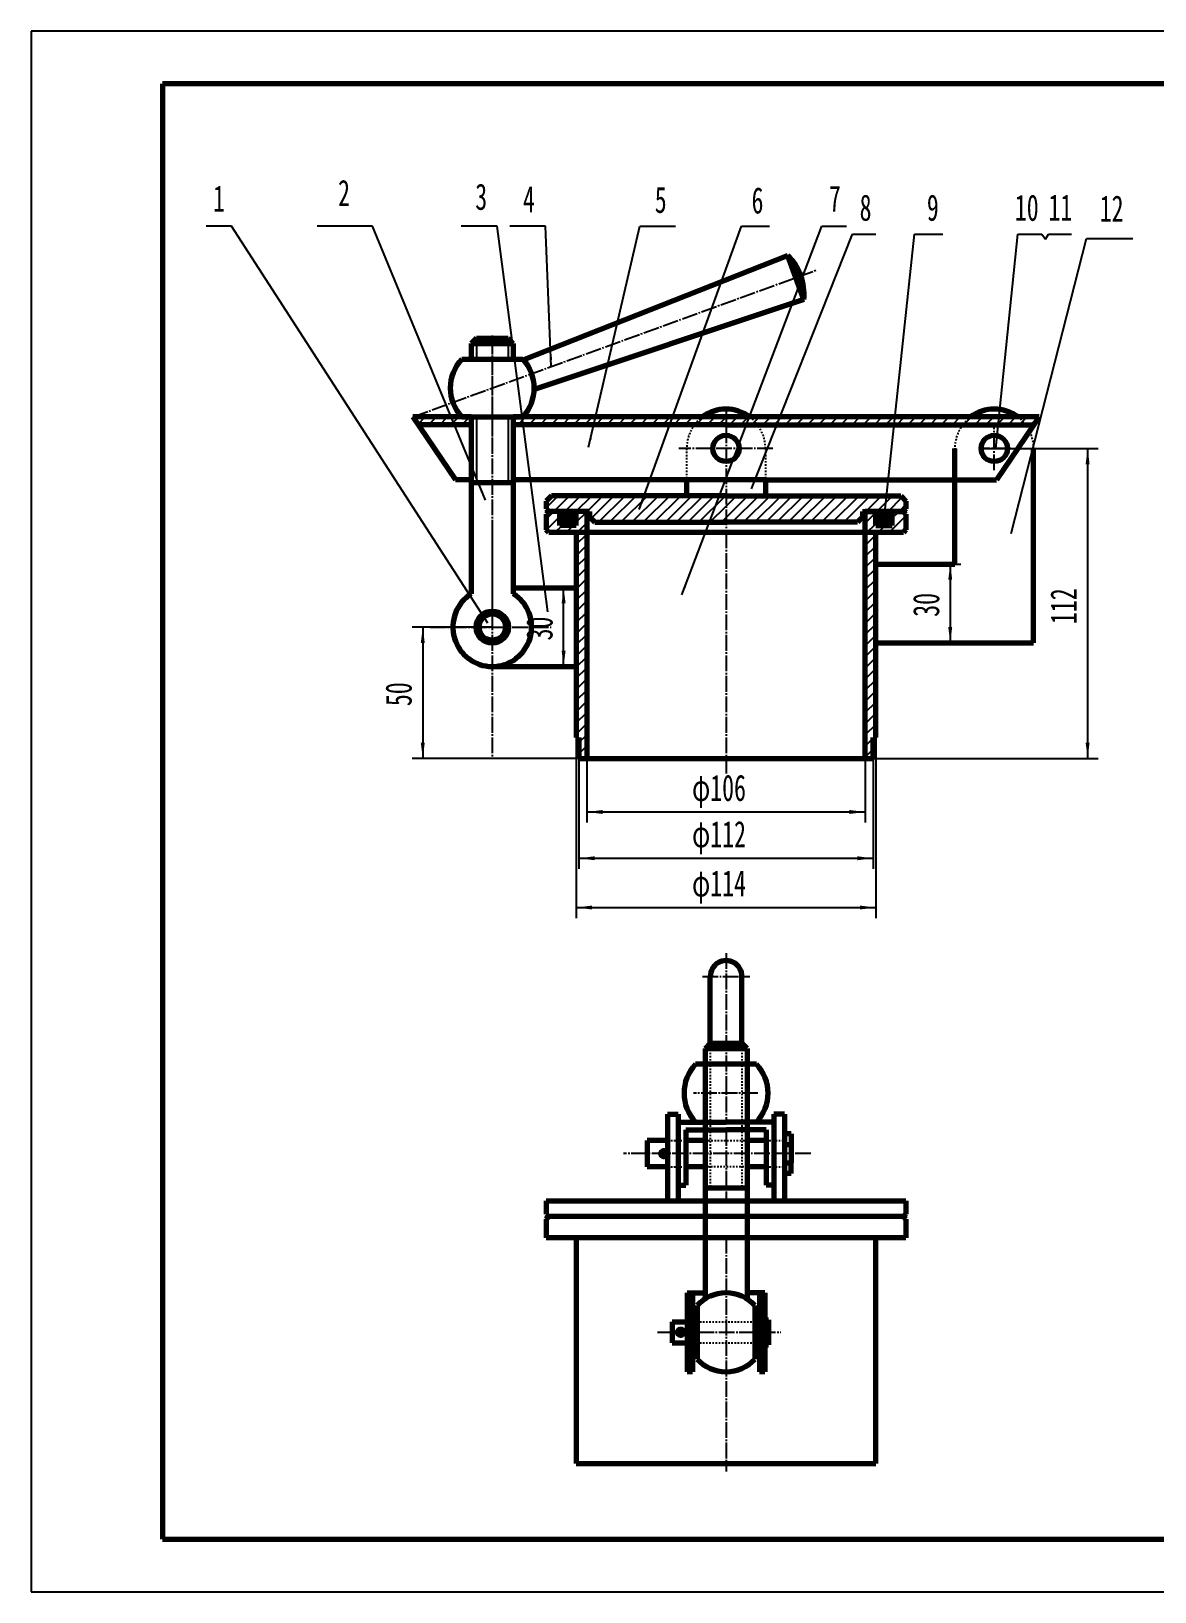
# Model space of a CAD drawing. Header units: millimetres. Extents: x 1710 to 11795, y -473 to 5548.
# Drawn here: x 1710 to 3848, y 2578 to 5548 of the extents above; entities that cross this region are included whole.
import ezdxf

# ---------------------------------------------------------------- set-up
doc = ezdxf.new("R2010")
doc.units = ezdxf.units.MM
doc.linetypes.add('EB_DASH', pattern=[6, 3, -3])
doc.linetypes.add('EB_DASHDOT', pattern=[39, 30, -3, 3, -3])
for name, color, linetype, lineweight in [('CAXA0', 7, 'Continuous', 70), ('CAXA1', 1, 'EB_DASHDOT', 25), ('CAXA2', 6, 'EB_DASH', 25), ('CAXA3', 30, 'Continuous', 25), ('CAXA4', 3, 'Continuous', 25), ('CAXA5', 4, 'Continuous', 25)]:
    doc.layers.add(name, color=color, linetype=linetype, lineweight=lineweight)
doc.styles.add('标准', font='', dxfattribs={"width": 0.667})
doc.styles.get('标准').set_extended_font_data('FangSong_GB2312')
doc.dimstyles.new('标准', dxfattribs={"dimtxt": 50, "dimasz": 30, "dimexe": 20, "dimexo": 0, "dimgap": 2.5, "dimtad": 1, "dimdec": 1, "dimdsep": 46, "dimtxsty": '标准', "dimcen": 0, "dimdle": 0.15, "dimclrd": 3, "dimazin": 2, "dimtfac": 1, "dimtdec": 3, "dimtmove": 0, "dimatfit": 1, "dimfxl": 0, "dimtolj": 1, "dimtzin": 0, "dimarcsym": 0})

# ---------------------------------------------------------------- blocks, each defined once
blk = doc.blocks.new('CAXBLOCK0')
at = {"layer": 'CAXA0', "color": 0, "linetype": 'Continuous', "lineweight": 25}
for p, q in [((2689.6, 4641.2), (2712.7, 4664.4)), ((2704, 4634.4), (2734, 4664.4)), ((2725.2, 4634.4), (2755.2, 4664.4)), ((2746.4, 4634.4), (2776.4, 4664.4)), ((2767.6, 4634.4), (2797.6, 4664.4)), ((2775.5, 4621), (2818.8, 4664.4)), ((2790, 4614.4), (2840, 4664.4)), ((2811.2, 4614.4), (2861.2, 4664.4)), ((2832.5, 4614.4), (2882.5, 4664.4)), ((2853.7, 4614.4), (2903.7, 4664.4)), ((2874.9, 4614.4), (2924.9, 4664.4)), ((2896.1, 4614.4), (2946.1, 4664.4)), ((2917.3, 4614.4), (2967.3, 4664.4)), ((2938.5, 4614.4), (2988.5, 4664.4)), ((2959.7, 4614.4), (3009.7, 4664.4)), ((2980.9, 4614.4), (3030.9, 4664.4)), ((3002.2, 4614.4), (3032.1, 4644.3)), ((3023.4, 4614.4), (3032.1, 4623.1))]:
    blk.add_line(p, q, dxfattribs=at)
blk = doc.blocks.new('CAXBLOCK1')
at = {"layer": 'CAXA0', "color": 0, "linetype": 'Continuous', "lineweight": 25}
for p, q in [((3032.1, 4623.1), (3073.4, 4664.4)), ((3032.1, 4644.3), (3052.2, 4664.4)), ((3044.6, 4614.4), (3094.6, 4664.4)), ((3065.8, 4614.4), (3115.8, 4664.4)), ((3087, 4614.4), (3137, 4664.4)), ((3108.2, 4614.4), (3158.2, 4664.4)), ((3129.4, 4614.4), (3179.4, 4664.4)), ((3150.7, 4614.4), (3200.7, 4664.4)), ((3171.9, 4614.4), (3221.9, 4664.4)), ((3193.1, 4614.4), (3243.1, 4664.4)), ((3214.3, 4614.4), (3264.3, 4664.4)), ((3235.5, 4614.4), (3285.5, 4664.4)), ((3256.7, 4614.4), (3306.7, 4664.4)), ((3297.9, 4634.4), (3327.9, 4664.4)), ((3319.1, 4634.4), (3349.1, 4664.4)), ((3340.4, 4634.4), (3367.5, 4661.5)), ((3361.6, 4634.4), (3374.6, 4647.4)), ((3277.9, 4614.4), (3292.1, 4628.5))]:
    blk.add_line(p, q, dxfattribs=at)
blk = doc.blocks.new('CAXBLOCK2')
at = {"layer": 'CAXA0', "color": 0, "linetype": 'Continuous', "lineweight": 25}
for p, q in [((2437, 4812.9), (2438.5, 4814.4)), ((2445.5, 4800.2), (2459.7, 4814.4)), ((2465.9, 4799.4), (2480.9, 4814.4)), ((2487.1, 4799.4), (2502.1, 4814.4)), ((2508.3, 4799.4), (2523.3, 4814.4)), ((2529.5, 4799.4), (2544.5, 4814.4)), ((2627.1, 4812.1), (2629.4, 4814.4)), ((2635.6, 4799.4), (2650.6, 4814.4)), ((2656.8, 4799.4), (2671.8, 4814.4)), ((2678, 4799.4), (2693, 4814.4)), ((2699.3, 4799.4), (2714.3, 4814.4)), ((2720.5, 4799.4), (2735.5, 4814.4)), ((2741.7, 4799.4), (2756.7, 4814.4)), ((2762.9, 4799.4), (2777.9, 4814.4)), ((2784.1, 4799.4), (2799.1, 4814.4)), ((2805.3, 4799.4), (2820.3, 4814.4)), ((2826.5, 4799.4), (2841.5, 4814.4)), ((2847.7, 4799.4), (2862.7, 4814.4)), ((2869, 4799.4), (2884, 4814.4)), ((2890.2, 4799.4), (2905.2, 4814.4)), ((2911.4, 4799.4), (2926.4, 4814.4)), ((2932.6, 4799.4), (2947.6, 4814.4)), ((2953.8, 4799.4), (2968.8, 4814.4)), ((2975, 4799.4), (2990, 4814.4)), ((2996.2, 4799.4), (3011.2, 4814.4)), ((3017.5, 4799.4), (3032.1, 4814)), ((3032.1, 4814), (3032.5, 4814.4)), ((3038.7, 4799.4), (3053.7, 4814.4)), ((3059.9, 4799.4), (3074.9, 4814.4)), ((3087.1, 4805.4), (3096.1, 4814.4)), ((3102.3, 4799.4), (3117.3, 4814.4)), ((3123.5, 4799.4), (3138.5, 4814.4)), ((3144.7, 4799.4), (3159.7, 4814.4)), ((3165.9, 4799.4), (3180.9, 4814.4)), ((3187.2, 4799.4), (3202.2, 4814.4)), ((3208.4, 4799.4), (3223.4, 4814.4)), ((3229.6, 4799.4), (3244.6, 4814.4)), ((3250.8, 4799.4), (3265.8, 4814.4)), ((3272, 4799.4), (3287, 4814.4)), ((3293.2, 4799.4), (3308.2, 4814.4)), ((3314.4, 4799.4), (3329.4, 4814.4)), ((3335.7, 4799.4), (3350.7, 4814.4)), ((3356.9, 4799.4), (3371.9, 4814.4)), ((3378.1, 4799.4), (3393.1, 4814.4)), ((3399.3, 4799.4), (3414.3, 4814.4)), ((3420.5, 4799.4), (3435.5, 4814.4)), ((3441.7, 4799.4), (3456.7, 4814.4)), ((3462.9, 4799.4), (3477.9, 4814.4)), ((3484.1, 4799.4), (3499.1, 4814.4)), ((3505.4, 4799.4), (3520.4, 4814.4)), ((3526.6, 4799.4), (3541.6, 4814.4)), ((3547.8, 4799.4), (3562.8, 4814.4)), ((3569, 4799.4), (3584, 4814.4)), ((3590.2, 4799.4), (3605.2, 4814.4)), ((3611.4, 4799.4), (3626.4, 4814.4)), ((3081.1, 4799.4), (3087.1, 4805.4))]:
    blk.add_line(p, q, dxfattribs=at)
blk = doc.blocks.new('CAXBLOCK3')
at = {"layer": 'CAXA0', "color": 0, "linetype": 'Continuous', "lineweight": 25}
for p, q in [((2747.1, 4592.6), (2748.8, 4594.4)), ((2747.1, 4571.4), (2767.1, 4591.4)), ((3297.1, 4591.1), (3300.4, 4594.4)), ((3297.1, 4569.9), (3317.1, 4589.9)), ((2747.1, 4550.2), (2767.1, 4570.2)), ((2747.1, 4529), (2767.1, 4549)), ((3297.1, 4548.7), (3317.1, 4568.7)), ((3297.1, 4527.5), (3317.1, 4547.5)), ((2747.1, 4507.8), (2767.1, 4527.8)), ((3297.1, 4506.2), (3317.1, 4526.2)), ((2747.1, 4486.6), (2767.1, 4506.6)), ((2747.1, 4465.4), (2767.1, 4485.4)), ((3297.1, 4485), (3317.1, 4505)), ((2747.1, 4444.2), (2767.1, 4464.2)), ((3297.1, 4463.8), (3317.1, 4483.8)), ((3297.1, 4442.6), (3317.1, 4462.6)), ((2747.1, 4422.9), (2767.1, 4442.9)), ((3297.1, 4421.4), (3317.1, 4441.4)), ((2747.1, 4401.7), (2759.7, 4414.4)), ((2747.1, 4380.5), (2767.1, 4400.5)), ((2759.7, 4414.4), (2767.1, 4421.7)), ((3297.1, 4400.2), (3317.1, 4420.2)), ((3297.5, 4379.4), (3317.1, 4399)), ((2747.1, 4359.3), (2767.1, 4379.3)), ((3297.1, 4379), (3297.5, 4379.4)), ((3297.1, 4357.8), (3317.1, 4377.8)), ((2747.1, 4338.1), (2767.1, 4358.1)), ((2747.1, 4316.9), (2767.1, 4336.9)), ((3297.1, 4336.5), (3317.1, 4356.5)), ((2747.1, 4295.7), (2767.1, 4315.7)), ((3297.1, 4315.3), (3317.1, 4335.3)), ((3297.1, 4294.1), (3317.1, 4314.1)), ((2747.1, 4274.4), (2767.1, 4294.4)), ((3297.1, 4272.9), (3317.1, 4292.9)), ((2747.1, 4253.2), (2767.1, 4273.2)), ((2747.1, 4232), (2767.1, 4252)), ((3297.1, 4251.7), (3317.1, 4271.7)), ((3297.1, 4230.5), (3317.1, 4250.5)), ((2747.1, 4210.8), (2767.1, 4230.8)), ((3297.1, 4209.3), (3317.1, 4229.3)), ((2752.1, 4194.6), (2767.1, 4209.6)), ((2752.1, 4173.4), (2767.1, 4188.4)), ((3297.1, 4188), (3312.1, 4203)), ((3313.4, 4204.4), (3317.1, 4208)), ((2764.3, 4164.4), (2767.1, 4167.2)), ((3297.1, 4166.8), (3312.1, 4181.8))]:
    blk.add_line(p, q, dxfattribs=at)
blk = doc.blocks.new('*CAXBLOCK47')
at = {"layer": 'CAXA0', "linetype": 'Continuous', "lineweight": 25}
for points in [[(3458.9, 4534.4), (3455.1, 4504.4), (3462.6, 4504.4)], [(3458.9, 4384.4), (3455.1, 4414.4), (3462.6, 4414.4)]]:
    blk.add_hatch(color=3, dxfattribs=at).paths.add_polyline_path(points, flags=0)
at = {"layer": 'CAXA0', "color": 0, "linetype": 'Continuous', "lineweight": 25}
for p, q in [((3424.9, 4534.4), (3478.9, 4534.4)), ((3424.9, 4384.4), (3478.9, 4384.4))]:
    blk.add_line(p, q, dxfattribs=at)
at = {"layer": 'CAXA0', "color": 3, "linetype": 'Continuous', "lineweight": 25}
blk.add_line((3458.9, 4534.4), (3458.9, 4384.4), dxfattribs=at)
at = {"layer": 'CAXA0', "color": 0, "linetype": 'Continuous', "lineweight": 25, "insert": (3387.9, 4434), "char_height": 50, "attachment_point": 1, "rotation": 90, "style": '标准'}
blk.add_mtext('\\fFangSong_GB2312|b0|i0|p34;30', dxfattribs=at)
blk = doc.blocks.new('*CAXBLOCK58')
at = {"layer": 'CAXA0', "linetype": 'Continuous', "lineweight": 25}
for points in [[(2454.8, 4414.4), (2451.1, 4384.4), (2458.6, 4384.4)], [(2454.8, 4164.4), (2451.1, 4194.4), (2458.6, 4194.4)]]:
    blk.add_hatch(color=3, dxfattribs=at).paths.add_polyline_path(points, flags=0)
at = {"layer": 'CAXA0', "color": 0, "linetype": 'Continuous', "lineweight": 25}
for p, q in [((2587.1, 4414.4), (2434.8, 4414.4)), ((2752.1, 4164.4), (2434.8, 4164.4))]:
    blk.add_line(p, q, dxfattribs=at)
at = {"layer": 'CAXA0', "color": 3, "linetype": 'Continuous', "lineweight": 25}
blk.add_line((2454.8, 4414.4), (2454.8, 4164.4), dxfattribs=at)
at = {"layer": 'CAXA0', "color": 0, "linetype": 'Continuous', "lineweight": 25, "insert": (2383.8, 4264), "char_height": 50, "attachment_point": 1, "rotation": 90, "style": '标准'}
blk.add_mtext('\\fFangSong_GB2312|b0|i0|p34;50', dxfattribs=at)
blk = doc.blocks.new('*CAXBLOCK69')
at = {"layer": 'CAXA0', "linetype": 'Continuous', "lineweight": 25}
for points in [[(3720.4, 4754.4), (3716.6, 4724.4), (3724.1, 4724.4)], [(3720.4, 4164.4), (3716.6, 4194.4), (3724.1, 4194.4)]]:
    blk.add_hatch(color=3, dxfattribs=at).paths.add_polyline_path(points, flags=0)
at = {"layer": 'CAXA0', "color": 0, "linetype": 'Continuous', "lineweight": 25}
for p, q in [((3542.7, 4754.4), (3740.4, 4754.4)), ((3312.1, 4164.4), (3740.4, 4164.4))]:
    blk.add_line(p, q, dxfattribs=at)
at = {"layer": 'CAXA0', "color": 3, "linetype": 'Continuous', "lineweight": 25}
blk.add_line((3720.4, 4754.4), (3720.4, 4164.4), dxfattribs=at)
at = {"layer": 'CAXA0', "color": 0, "linetype": 'Continuous', "lineweight": 25, "insert": (3649.4, 4420.1), "char_height": 50, "attachment_point": 1, "rotation": 90, "style": '标准'}
blk.add_mtext('\\fFangSong_GB2312|b0|i0|p34;112', dxfattribs=at)
blk = doc.blocks.new('CAXBLOCK7')
at = {"layer": 'CAXA0', "color": 0, "linetype": 'Continuous', "lineweight": 25}
for p, q in [((2689.6, 4620), (2704, 4634.4)), ((2747.1, 4613.9), (2767.1, 4633.9)), ((2689.9, 4599.1), (2715.6, 4624.8)), ((2706.4, 4594.4), (2719.9, 4607.9)), ((2727.6, 4594.4), (2741.1, 4607.9)), ((2748.8, 4594.4), (2767.1, 4612.6))]:
    blk.add_line(p, q, dxfattribs=at)
blk = doc.blocks.new('CAXBLOCK8')
at = {"layer": 'CAXA0', "color": 0, "linetype": 'Continuous', "lineweight": 25}
for p, q in [((3297.1, 4633.5), (3297.9, 4634.4)), ((3348.6, 4621.4), (3361.6, 4634.4)), ((3297.1, 4612.3), (3317.1, 4632.3)), ((3300.4, 4594.4), (3317.1, 4611.1)), ((3321.6, 4594.4), (3335.1, 4607.9)), ((3342.8, 4594.4), (3374.6, 4626.2)), ((3364, 4594.4), (3374.6, 4605))]:
    blk.add_line(p, q, dxfattribs=at)
blk = doc.blocks.new('CAXBLOCK9')
at = {"layer": 'CAXA0', "color": 0, "linetype": 'Continuous', "lineweight": 25}
for p, q in [((2718.1, 4620.9), (2731.5, 4634.4)), ((2718.3, 4619), (2733.5, 4634.2)), ((2718.3, 4623.2), (2729.3, 4634.2)), ((2718.7, 4617.3), (2735.2, 4633.8)), ((2719.1, 4626.2), (2726.3, 4633.4)), ((2719.2, 4615.7), (2736.7, 4633.2)), ((2720, 4614.3), (2738.1, 4632.5)), ((2720.8, 4613), (2739.4, 4631.6)), ((2721.8, 4611.9), (2740.5, 4630.6)), ((2722.9, 4610.9), (2741.6, 4629.5)), ((2724.1, 4610), (2742.5, 4628.3)), ((2725.5, 4609.2), (2743.2, 4627)), ((2727, 4608.6), (2743.9, 4625.5)), ((2728.6, 4608.1), (2744.3, 4623.8)), ((2730.5, 4607.9), (2744.6, 4621.9)), ((2732.7, 4607.9), (2744.5, 4619.8)), ((2735.4, 4608.5), (2744, 4617.1))]:
    blk.add_line(p, q, dxfattribs=at)
blk = doc.blocks.new('CAXBLOCK10')
at = {"layer": 'CAXA0', "color": 0, "linetype": 'Continuous', "lineweight": 25}
for p, q in [((2727.3, 4633.7), (2744, 4617)), ((2729, 4634.1), (2744.4, 4618.7)), ((2730.9, 4634.4), (2744.6, 4620.6)), ((2733.1, 4634.2), (2744.5, 4622.9)), ((2735.9, 4633.5), (2743.8, 4625.7)), ((2718.1, 4621.7), (2731.9, 4607.9)), ((2718.2, 4619.4), (2729.7, 4608)), ((2718.3, 4623.6), (2733.8, 4608.1)), ((2718.8, 4625.3), (2735.5, 4608.5)), ((2718.9, 4616.7), (2726.9, 4608.6)), ((2719.4, 4626.8), (2737, 4609.1)), ((2720.1, 4628.1), (2738.4, 4609.9)), ((2721, 4629.4), (2739.6, 4610.8)), ((2722, 4630.5), (2740.7, 4611.8)), ((2723.1, 4631.5), (2741.7, 4612.9)), ((2724.4, 4632.4), (2742.6, 4614.1)), ((2725.7, 4633.1), (2743.4, 4615.5))]:
    blk.add_line(p, q, dxfattribs=at)
blk = doc.blocks.new('CAXBLOCK11')
at = {"layer": 'CAXA0', "color": 0, "linetype": 'Continuous', "lineweight": 25}
for p, q in [((3319.6, 4620), (3333.9, 4634.3)), ((3319.6, 4622.1), (3331.8, 4634.3)), ((3319.9, 4618.2), (3335.8, 4634)), ((3320.1, 4624.7), (3329.3, 4633.9)), ((3320.4, 4616.5), (3337.4, 4633.5)), ((3321.1, 4615.1), (3338.9, 4632.9)), ((3321.8, 4613.7), (3340.2, 4632.1)), ((3322, 4628.8), (3325.2, 4631.9)), ((3322.8, 4612.5), (3341.4, 4631.2)), ((3323.8, 4611.4), (3342.5, 4630.2)), ((3325, 4610.5), (3343.5, 4629)), ((3326.2, 4609.6), (3344.3, 4627.7)), ((3327.6, 4608.9), (3345, 4626.3)), ((3329.2, 4608.4), (3345.6, 4624.7)), ((3331, 4608), (3346, 4623)), ((3332.9, 4607.9), (3346.1, 4621)), ((3335.3, 4608.1), (3345.9, 4618.7)), ((3338.4, 4609.1), (3344.9, 4615.5))]:
    blk.add_line(p, q, dxfattribs=at)
blk = doc.blocks.new('CAXBLOCK12')
at = {"layer": 'CAXA0', "color": 0, "linetype": 'Continuous', "lineweight": 25}
for p, q in [((3345.1, 4616.2), (3327.9, 4633.4)), ((3345.7, 4617.8), (3329.5, 4633.9)), ((3346, 4619.6), (3331.3, 4634.3)), ((3346.1, 4621.6), (3333.3, 4634.4)), ((3345.8, 4624), (3335.8, 4634)), ((3332.2, 4607.9), (3319.6, 4620.5)), ((3334.3, 4607.9), (3319.7, 4622.6)), ((3336.1, 4608.3), (3320, 4624.3)), ((3329.8, 4608.2), (3320, 4618)), ((3337.7, 4608.8), (3320.5, 4626)), ((3339.1, 4609.5), (3321.2, 4627.4)), ((3326.2, 4609.6), (3321.4, 4614.5)), ((3340.4, 4610.3), (3322, 4628.7)), ((3341.6, 4611.2), (3322.9, 4629.9)), ((3342.7, 4612.3), (3324, 4631)), ((3343.6, 4613.4), (3325.2, 4631.9)), ((3344.5, 4614.7), (3326.5, 4632.7)), ((3344.5, 4627.4), (3339.2, 4632.8))]:
    blk.add_line(p, q, dxfattribs=at)
blk = doc.blocks.new('*CAXBLOCK1316')
at = {"layer": 'CAXA0', "linetype": 'Continuous', "lineweight": 25}
for points in [[(2722.9, 4489.4), (2726.7, 4459.4), (2719.2, 4459.4)], [(2722.9, 4339.4), (2726.7, 4369.4), (2719.2, 4369.4)]]:
    blk.add_hatch(color=3, dxfattribs=at).paths.add_polyline_path(points, flags=0)
at = {"layer": 'CAXA0', "color": 0, "linetype": 'Continuous', "lineweight": 25}
for p, q in [((2689.4, 4489.4), (2742.9, 4489.4)), ((2689.4, 4339.4), (2742.9, 4339.4))]:
    blk.add_line(p, q, dxfattribs=at)
at = {"layer": 'CAXA0', "color": 3, "linetype": 'Continuous', "lineweight": 25}
blk.add_line((2722.9, 4339.4), (2722.9, 4489.4), dxfattribs=at)
at = {"layer": 'CAXA0', "color": 0, "linetype": 'Continuous', "lineweight": 25, "insert": (2651.9, 4389), "char_height": 50, "attachment_point": 1, "rotation": 90, "style": '标准'}
blk.add_mtext('\\fFangSong_GB2312|b0|i0|p34;30', dxfattribs=at)
blk = doc.blocks.new('*CAXBLOCK8285')
at = {"layer": 'CAXA4', "linetype": 'Continuous', "lineweight": 25}
for points in [[(2747.1, 3880.7), (2777.1, 3876.9), (2777.1, 3884.4)], [(3317.1, 3880.7), (3287.1, 3876.9), (3287.1, 3884.4)]]:
    blk.add_hatch(color=3, dxfattribs=at).paths.add_polyline_path(points, flags=0)
at = {"layer": 'CAXA4', "color": 0, "linetype": 'Continuous', "lineweight": 25}
for p, q in [((2747.1, 4204.4), (2747.1, 3860.7)), ((3317.1, 4204.4), (3317.1, 3860.7))]:
    blk.add_line(p, q, dxfattribs=at)
at = {"layer": 'CAXA4', "color": 3, "linetype": 'Continuous', "lineweight": 25}
blk.add_line((2747.1, 3880.7), (3317.1, 3880.7), dxfattribs=at)
at = {"layer": 'CAXA4', "color": 0, "linetype": 'Continuous', "lineweight": 25, "insert": (2967.5, 3951.7), "char_height": 50, "attachment_point": 1, "style": '标准'}
blk.add_mtext('\\fFangSong_GB2312|b0|i0|p34;φ114', dxfattribs=at)
blk = doc.blocks.new('*CAXBLOCK8386')
at = {"layer": 'CAXA4', "linetype": 'Continuous', "lineweight": 25}
for points in [[(2752.1, 3974.4), (2782.1, 3970.7), (2782.1, 3978.2)], [(3312.1, 3974.4), (3282.1, 3970.7), (3282.1, 3978.2)]]:
    blk.add_hatch(color=3, dxfattribs=at).paths.add_polyline_path(points, flags=0)
at = {"layer": 'CAXA4', "color": 0, "linetype": 'Continuous', "lineweight": 25}
for p, q in [((2752.1, 4164.4), (2752.1, 3954.4)), ((3312.1, 4164.4), (3312.1, 3954.4))]:
    blk.add_line(p, q, dxfattribs=at)
at = {"layer": 'CAXA4', "color": 3, "linetype": 'Continuous', "lineweight": 25}
blk.add_line((2752.1, 3974.4), (3312.1, 3974.4), dxfattribs=at)
at = {"layer": 'CAXA4', "color": 0, "linetype": 'Continuous', "lineweight": 25, "insert": (2967.5, 4045.4), "char_height": 50, "attachment_point": 1, "style": '标准'}
blk.add_mtext('\\fFangSong_GB2312|b0|i0|p34;φ112', dxfattribs=at)
blk = doc.blocks.new('*CAXBLOCK8487')
at = {"layer": 'CAXA4', "linetype": 'Continuous', "lineweight": 25}
for points in [[(2767.1, 4062.5), (2797.1, 4058.8), (2797.1, 4066.3)], [(3297.1, 4062.5), (3267.1, 4058.8), (3267.1, 4066.3)]]:
    blk.add_hatch(color=3, dxfattribs=at).paths.add_polyline_path(points, flags=0)
at = {"layer": 'CAXA4', "color": 0, "linetype": 'Continuous', "lineweight": 25}
for p, q in [((2767.1, 4164.4), (2767.1, 4042.5)), ((3297.1, 4164.4), (3297.1, 4042.5))]:
    blk.add_line(p, q, dxfattribs=at)
at = {"layer": 'CAXA4', "color": 3, "linetype": 'Continuous', "lineweight": 25}
blk.add_line((2767.1, 4062.5), (3297.1, 4062.5), dxfattribs=at)
at = {"layer": 'CAXA4', "color": 0, "linetype": 'Continuous', "lineweight": 25, "insert": (2967.5, 4133.5), "char_height": 50, "attachment_point": 1, "style": '标准'}
blk.add_mtext('\\fFangSong_GB2312|b0|i0|p34;φ106', dxfattribs=at)

msp = doc.modelspace()

# ---------------------------------------------------------------- hatches: boundary and pattern name
at = {"layer": 'CAXA0', "linetype": 'Continuous', "lineweight": 25}
for points in [[(2699.47, 4910.27), (2700.97, 4928.34), (2696.47, 4928.15)], [(2770.39, 4756.8), (2776.67, 4773.82), (2772.28, 4774.84)], [(2574.07, 4655.71), (2569.3, 4673.22), (2565.13, 4671.5)], [(3080.42, 4677.8), (3081.39, 4679.57), (3080.92, 4679.75)], [(2867.05, 4638.31), (2875.28, 4654.48), (2871.04, 4656)], [(3332.84, 4621.11), (3333.31, 4623.07), (3332.81, 4623.13)], [(2948, 4475.69), (2956.49, 4491.72), (2952.29, 4493.32)], [(2692.73, 4443.5), (2692.63, 4461.64), (2688.16, 4461.05)], [(2578.93, 4421.76), (2571.05, 4438.1), (2567.27, 4435.66)]]:
    msp.add_hatch(color=3, dxfattribs=at).paths.add_polyline_path(points, flags=0)
at = {"layer": 'CAXA4', "linetype": 'Continuous', "lineweight": 25}
msp.add_hatch(color=3, dxfattribs=at).paths.add_polyline_path([(3545.47, 4754.36), (3547.52, 4763.2), (3545.28, 4763.43)], flags=0)

# ---------------------------------------------------------------- linework, layer by layer
at = {"layer": 'CAXA0'}
for p, q in [((5809.51, 5448.44), (1959.51, 5448.44)), ((1959.51, 5448.44), (1959.51, 2678.44)), ((3149.71, 5121.74), (2646.52, 4922.92)), ((3180.3, 5037.67), (3149.71, 5121.74)), ((3180.3, 5037.67), (2667.05, 4866.54)), ((2557.09, 4964.36), (2547.09, 4954.36)), ((2557.09, 4964.36), (2617.09, 4964.36)), ((2627.09, 4954.36), (2617.09, 4964.36)), ((2547.09, 4954.36), (2627.09, 4954.36)), ((2547.09, 4954.36), (2547.09, 4924.36)), ((2627.09, 4954.36), (2627.09, 4924.36)), ((2529, 4924.36), (2645.19, 4924.36)), ((2547.09, 4814.36), (2435.98, 4814.36)), ((2435.98, 4814.36), (2517.09, 4694.36)), ((2529, 4814.36), (2645.19, 4814.36)), ((2547.09, 4814.36), (2547.09, 4477.81)), ((2627.09, 4814.36), (2627.09, 4477.81)), ((3628.21, 4814.36), (2627.09, 4814.36)), ((3628.21, 4814.36), (3547.09, 4694.36)), ((2547.09, 4799.36), (2446.12, 4799.36)), ((3032.09, 4799.36), (2627.09, 4799.36)), ((3032.09, 4799.36), (3618.07, 4799.36)), ((3467.65, 4534.36), (3467.65, 4754.36)), ((3617.65, 4384.36), (3617.65, 4754.36)), ((2547.09, 4694.36), (2517.09, 4694.36)), ((3107.09, 4694.36), (2627.09, 4694.36)), ((2957.09, 4694.36), (2957.09, 4664.36)), ((3107.09, 4694.36), (3107.09, 4664.36)), ((3107.09, 4694.36), (3547.09, 4694.36)), ((2547.09, 4689.36), (2627.09, 4689.36)), ((2699.59, 4664.36), (2689.59, 4654.36)), ((3032.09, 4664.36), (2699.59, 4664.36)), ((3032.09, 4664.36), (3364.59, 4664.36)), ((3364.59, 4664.36), (3374.59, 4654.36)), ((2689.59, 4654.36), (2689.59, 4639.36)), ((2689.59, 4639.36), (2694.59, 4634.36)), ((2694.59, 4634.36), (2689.59, 4629.36)), ((2767.09, 4634.36), (2694.59, 4634.36)), ((2772.09, 4634.36), (2694.59, 4634.36)), ((2715.59, 4607.86), (2715.59, 4634.36)), ((2747.09, 4607.86), (2747.09, 4634.36)), ((2767.09, 4634.36), (2767.09, 4164.36)), ((2772.09, 4634.36), (2772.09, 4624.36)), ((3292.09, 4634.36), (3292.09, 4624.36)), ((3292.09, 4634.36), (3369.59, 4634.36)), ((3297.09, 4164.36), (3297.09, 4634.36)), ((3369.59, 4634.36), (3297.09, 4634.36)), ((3317.09, 4607.86), (3317.09, 4634.36)), ((3348.59, 4607.86), (3348.59, 4634.36)), ((3374.59, 4639.36), (3369.59, 4634.36)), ((3374.59, 4629.36), (3369.59, 4634.36)), ((3374.59, 4654.36), (3374.59, 4639.36)), ((2689.59, 4629.36), (2689.59, 4599.36)), ((2747.09, 4607.86), (2715.59, 4607.86)), ((2772.09, 4624.36), (2782.09, 4614.36)), ((2782.09, 4614.36), (3032.09, 4614.36)), ((3282.09, 4614.36), (3032.09, 4614.36)), ((3292.09, 4624.36), (3282.09, 4614.36)), ((3317.09, 4607.86), (3348.59, 4607.86)), ((3374.59, 4629.36), (3374.59, 4599.36)), ((2694.59, 4594.36), (2689.59, 4599.36)), ((3369.59, 4594.36), (2694.59, 4594.36)), ((2747.09, 4594.36), (2747.09, 4204.36)), ((3317.09, 4204.36), (3317.09, 4594.36)), ((3374.59, 4599.36), (3369.59, 4594.36)), ((3317.09, 4534.36), (3467.65, 4534.36)), ((2627.09, 4489.36), (2747.09, 4489.36)), ((3317.09, 4384.36), (3617.65, 4384.36)), ((2587.09, 4339.36), (2747.09, 4339.36)), ((2747.09, 4204.36), (2752.09, 4204.36)), ((2752.09, 4204.36), (2752.09, 4164.36)), ((3312.09, 4164.36), (3312.09, 4204.36)), ((3317.09, 4204.36), (3312.09, 4204.36)), ((2752.09, 4164.36), (3312.09, 4164.36)), ((3002.09, 3622.36), (3002.09, 3750.49)), ((3062.09, 3622.36), (3062.09, 3750.49)), ((3002.09, 3622.36), (2992.09, 3612.36)), ((2992.09, 3612.36), (2992.09, 3135.8)), ((2992.09, 3612.36), (3072.09, 3612.36)), ((3002.09, 3622.36), (3062.09, 3622.36)), ((3072.09, 3612.36), (3062.09, 3622.36)), ((3072.09, 3612.36), (3072.09, 3135.8)), ((3090.19, 3582.36), (2974, 3582.36)), ((2920.88, 3487.36), (2920.88, 3322.36)), ((2920.88, 3487.36), (2940.88, 3487.36)), ((2940.88, 3487.36), (2940.88, 3322.36)), ((3123.31, 3487.36), (3123.31, 3322.36)), ((3143.31, 3487.36), (3123.31, 3487.36)), ((3143.31, 3487.36), (3143.31, 3322.36)), ((2940.88, 3472.36), (3032.09, 3472.36)), ((2955.88, 3457.36), (2955.88, 3352.36)), ((2955.88, 3457.36), (3032.09, 3457.36)), ((3123.31, 3472.36), (3032.09, 3472.36)), ((3108.31, 3457.36), (3032.09, 3457.36)), ((3108.31, 3457.36), (3108.31, 3352.36)), ((3156.21, 3449.94), (3143.31, 3449.94)), ((3156.21, 3449.94), (3156.21, 3429.87)), ((2882.1, 3437.36), (2882.1, 3387.36)), ((2920.88, 3437.36), (2882.1, 3437.36)), ((2992.09, 3437.36), (2955.88, 3437.36)), ((3108.31, 3437.36), (3072.09, 3437.36)), ((3143.31, 3429.87), (3156.21, 3429.87)), ((3156.21, 3429.87), (3156.21, 3394.85)), ((2920.88, 3387.36), (2882.1, 3387.36)), ((2992.09, 3387.36), (2955.88, 3387.36)), ((3108.31, 3387.36), (3072.09, 3387.36)), ((3143.31, 3394.85), (3156.21, 3394.85)), ((3156.21, 3374.78), (3156.21, 3394.85)), ((3156.21, 3374.78), (3143.31, 3374.78)), ((2940.88, 3352.36), (2955.88, 3352.36)), ((2992.09, 3347.36), (3072.09, 3347.36)), ((3123.31, 3352.36), (3108.31, 3352.36)), ((2689.59, 3322.36), (3374.59, 3322.36)), ((2689.59, 3322.36), (2689.59, 3297.36)), ((2689.59, 3297.36), (2694.59, 3292.36)), ((3374.59, 3297.36), (3369.59, 3292.36)), ((3374.59, 3322.36), (3374.59, 3297.36)), ((2689.59, 3287.36), (2694.59, 3292.36)), ((2689.59, 3287.36), (2689.59, 3252.36)), ((3369.59, 3292.36), (2694.59, 3292.36)), ((3374.59, 3287.36), (3369.59, 3292.36)), ((3374.59, 3287.36), (3374.59, 3252.36)), ((3374.59, 3252.36), (2689.59, 3252.36)), ((2747.09, 3252.36), (2747.09, 2822.36)), ((3317.09, 2822.36), (3317.09, 3252.36)), ((2958.09, 3147.36), (2992.09, 3147.36)), ((2958.09, 3147.36), (2958.09, 2997.36)), ((2968.09, 3147.36), (2968.09, 2997.36)), ((2977.09, 3123.35), (2977.09, 3021.37)), ((3106.1, 3147.36), (3072.09, 3147.36)), ((3087.09, 3123.35), (3087.09, 3021.37)), ((3096.1, 3147.36), (3096.1, 2997.36)), ((3106.1, 3147.36), (3106.1, 2997.36)), ((2929.5, 3092.36), (2929.5, 3052.36)), ((2929.5, 3092.36), (2958.09, 3092.36)), ((3106.1, 3095.98), (3112.92, 3095.98)), ((3112.92, 3095.98), (3112.92, 3048.74)), ((3112.92, 3085), (3106.1, 3085)), ((3112.92, 3059.72), (3106.1, 3059.72)), ((2929.5, 3052.36), (2958.09, 3052.36)), ((3106.1, 3048.74), (3112.92, 3048.74)), ((2968.09, 2997.36), (2958.09, 2997.36)), ((3106.1, 2997.36), (3096.1, 2997.36)), ((2747.09, 2822.36), (3317.09, 2822.36)), ((1959.51, 2678.44), (5809.51, 2678.44))]:
    msp.add_line(p, q, dxfattribs=at)
at = {"layer": 'CAXA0', "color": 3, "linetype": 'Continuous', "lineweight": 25}
for p, q in [((3633.21, 5162.1), (3640.18, 5152.89)), ((3640.18, 5152.89), (3645.64, 5162.1))]:
    msp.add_line(p, q, dxfattribs=at)
at = {"layer": 'CAXA0'}
for centre, radius in [((3032.09, 4754.36), 25), ((3542.65, 4754.36), 25), ((2731.34, 4621.11), 13.25), ((3332.84, 4621.11), 13.25), ((2587.09, 4414.36), 30.63), ((2587.09, 4414.36), 25), ((2913.88, 3412.36), 5.83), ((2945.75, 3072.36), 6.12)]:
    msp.add_circle(centre, radius, dxfattribs=at)
for centre, radius, start, end in [((3075.71, 5047.2), 105.03, 354.79469, 45.20531), ((2587.09, 4869.36), 80, 136.56746, 223.43254), ((2587.09, 4869.36), 80, 316.56746, 43.43254), ((3032.09, 4754.36), 75, 53.1301, 126.8699), ((3542.65, 4754.36), 75, 53.1301, 126.8699), ((2587.09, 4414.36), 75, 122.23095, 57.76905), ((3032.09, 3749.73), 30.01, 358.54885, 181.45115), ((3032.09, 3527.36), 80, 136.56746, 223.43254), ((3032.09, 3527.36), 80, 316.56746, 43.43254), ((3032.09, 3072.36), 75, 42.83343, 137.16657), ((3032.09, 3072.36), 75, 222.83343, 317.16657)]:
    msp.add_arc(centre, radius, start, end, dxfattribs=at)
at = {"layer": 'CAXA1'}
for p, q in [((2435.98, 4814.36), (3205.33, 5094.38)), ((3121.34, 4754.36), (2942.32, 4754.36)), ((3573.29, 4754.36), (3517.65, 4754.36)), ((2587.09, 4594.36), (2587.09, 4164.36)), ((2469.15, 4414.36), (2698.97, 4414.36)), ((3193.77, 3412.36), (2836.92, 3412.36)), ((2901.33, 3072.36), (3136.24, 3072.36))]:
    msp.add_line(p, q, dxfattribs=at)
at = {"layer": 'CAXA1', "linetype": 'EB_DASHDOT', "lineweight": 25}
for p, q in [((2587.09, 4969.36), (2587.09, 4462.81)), ((2587.09, 4964.36), (2587.09, 4774.36)), ((3032.09, 4833.43), (3032.09, 4594.36)), ((3542.65, 4713.15), (3542.65, 4794.36)), ((3517.65, 4754.36), (3573.29, 4754.36)), ((3032.09, 4594.36), (3032.09, 4135.88)), ((3032.09, 3793.9), (3032.09, 3469.68)), ((2987.09, 3749.73), (3077.1, 3749.73)), ((3092.7, 3527.36), (2969.89, 3527.36)), ((3032.09, 3457.36), (3032.09, 3322.36)), ((3032.09, 3252.36), (3032.09, 2807.36))]:
    msp.add_line(p, q, dxfattribs=at)
at = {"layer": 'CAXA2'}
for p, q in [((2957.09, 4754.36), (2957.09, 4694.36)), ((3107.09, 4754.36), (3107.09, 4694.36)), ((3002.09, 3622.36), (3002.09, 3347.36)), ((3062.09, 3622.36), (3062.09, 3347.36)), ((2920.88, 3437.36), (2955.88, 3437.36)), ((2992.09, 3437.36), (3072.09, 3437.36)), ((3108.31, 3437.36), (3143.31, 3437.36)), ((2920.88, 3387.36), (2955.88, 3387.36)), ((3072.09, 3387.36), (2992.09, 3387.36)), ((3108.31, 3387.36), (3143.31, 3387.36)), ((2958.09, 3092.36), (3106.1, 3092.36)), ((2958.09, 3052.36), (3106.1, 3052.36))]:
    msp.add_line(p, q, dxfattribs=at)
for centre, start, end in [((3032.09, 4754.36), 126.8699, 143.1301), ((3032.09, 4754.36), 36.8699, 53.1301), ((3542.65, 4754.36), 126.8699, 143.1301), ((3542.65, 4754.36), 36.8699, 53.1301), ((3032.09, 4754.36), 143.1301, 179.99996), ((3032.09, 4754.36), 0, 36.86993), ((3542.65, 4754.36), 143.1301, 180.00004), ((3542.65, 4754.36), 0, 36.86989)]:
    msp.add_arc(centre, 75, start, end, dxfattribs=at)
at = {"layer": 'CAXA3'}
for p, q in [((5909.51, 5548.44), (1709.51, 5548.44)), ((1709.51, 5548.44), (1709.51, 2578.44)), ((2557.09, 4964.36), (2557.09, 4924.36)), ((2617.09, 4964.36), (2617.09, 4924.36)), ((2557.09, 4814.36), (2557.09, 4689.36)), ((2617.09, 4814.36), (2617.09, 4689.36)), ((1709.51, 2578.44), (5909.51, 2578.44))]:
    msp.add_line(p, q, dxfattribs=at)
at = {"layer": 'CAXA3', "color": 3, "linetype": 'Continuous', "lineweight": 25}
for p, q in [((2091.05, 5177.36), (2042.26, 5177.36)), ((2578.93, 4421.76), (2091.05, 5177.36)), ((2359.38, 5177.36), (2253.63, 5177.36)), ((2574.07, 4655.71), (2359.38, 5177.36)), ((2596.7, 5177.36), (2527.94, 5177.36)), ((2692.73, 4443.5), (2596.7, 5177.36)), ((2688.24, 5177.36), (2620.87, 5177.36)), ((2699.47, 4910.27), (2688.24, 5177.36)), ((2770.39, 4756.8), (2868.26, 5177.36)), ((2867.05, 4638.31), (3061.57, 5177.36)), ((2868.26, 5177.36), (2936.21, 5177.36)), ((2948, 4475.69), (3214.41, 5177.36)), ((3061.57, 5177.36), (3114.52, 5177.36)), ((3214.41, 5177.36), (3261.19, 5177.36)), ((3080.42, 4677.8), (3272.89, 5162.1)), ((3272.89, 5162.1), (3316.94, 5162.1)), ((3332.84, 4621.11), (3390.74, 5162.1)), ((3390.74, 5162.1), (3445.02, 5162.1)), ((3574.79, 4592.23), (3718.28, 5153.88)), ((3718.28, 5153.88), (3806.23, 5153.88))]:
    msp.add_line(p, q, dxfattribs=at)
at = {"layer": 'CAXA4', "color": 3, "linetype": 'Continuous', "lineweight": 25}
for p, q in [((3545.47, 4754.36), (3587.7, 5162.1)), ((3587.7, 5162.1), (3633.21, 5162.1)), ((3645.64, 5162.1), (3689.53, 5162.1))]:
    msp.add_line(p, q, dxfattribs=at)

# ---------------------------------------------------------------- block references
at = {"layer": 'CAXA5'}
for name in ['CAXBLOCK2', 'CAXBLOCK0', 'CAXBLOCK1', 'CAXBLOCK7', 'CAXBLOCK9', 'CAXBLOCK10', 'CAXBLOCK8', 'CAXBLOCK12', 'CAXBLOCK11', 'CAXBLOCK3']:
    msp.add_blockref(name, (0, 0), dxfattribs=at)

# ---------------------------------------------------------------- texts
at = {"layer": 'CAXA4', "linetype": 'Continuous', "lineweight": 25, "char_height": 50, "attachment_point": 1, "style": '标准'}
for s, insert in [('\\fFangSong_GB2312|b0|i0|p34;2', (2293.59, 5265.69)), ('\\fFangSong_GB2312|b0|i0|p34;3', (2554.75, 5258.43)), ('\\fFangSong_GB2312|b0|i0|p34;1', (2055.51, 5255.05)), ('\\fFangSong_GB2312|b0|i0|p34;4', (2645.62, 5253.81)), ('\\fFangSong_GB2312|b0|i0|p34;5', (2896.42, 5252.68)), ('\\fFangSong_GB2312|b0|i0|p34;6', (3080.69, 5251.55)), ('\\fFangSong_GB2312|b0|i0|p34;7', (3227.88, 5254.95)), ('\\fFangSong_GB2312|b0|i0|p34;8', (3286.36, 5237.71)), ('\\fFangSong_GB2312|b0|i0|p34;9', (3414.38, 5237.71)), ('\\fFangSong_GB2312|b0|i0|p34;10', (3581.83, 5237.59)), ('\\fFangSong_GB2312|b0|i0|p34;11', (3645.77, 5238.01)), ('\\fFangSong_GB2312|b0|i0|p34;12', (3743.41, 5236))]:
    msp.add_mtext(s, dxfattribs=dict(at, insert=insert))

# ---------------------------------------------------------------- dimensions: what is measured, and where the dimension line sits
at = {"layer": 'CAXA4'}
for base, p1, p2, text, picture, middle in [((3720.38, 4459.36), (3542.65, 4754.36), (3312.09, 4164.36), '\\fFangSong_GB2312;112', '*CAXBLOCK69', (3683.63, 4459.36)), ((3458.87, 4459.36), (3424.88, 4534.36), (3424.88, 4384.36), '\\fFangSong_GB2312;30', '*CAXBLOCK47', (3422.12, 4459.36)), ((2722.92, 4414.36), (2689.4, 4339.36), (2689.4, 4489.36), '\\fFangSong_GB2312;30', '*CAXBLOCK1316', (2686.17, 4414.36)), ((2454.82, 4289.36), (2587.09, 4414.36), (2752.09, 4164.36), '\\fFangSong_GB2312;50', '*CAXBLOCK58', (2418.07, 4289.36))]:
    dim = msp.add_linear_dim(base=base, p1=p1, p2=p2, angle=90, text=text, dimstyle='标准', dxfattribs=at)
    dim.commit()
    dim.dimension.update_dxf_attribs({"geometry": picture, "text_midpoint": middle})
for base, p1, p2, text, picture, middle in [((3032.09, 3880.68), (2747.09, 4204.36), (3317.09, 4204.36), '\\fFangSong_GB2312;φ114', '*CAXBLOCK8285', (3032.09, 3917.43)), ((3032.09, 3974.42), (2752.09, 4164.36), (3312.09, 4164.36), '\\fFangSong_GB2312;φ112', '*CAXBLOCK8386', (3032.09, 4011.17)), ((3032.09, 4062.52), (2767.09, 4164.36), (3297.09, 4164.36), '\\fFangSong_GB2312;φ106', '*CAXBLOCK8487', (3032.09, 4099.27))]:
    dim = msp.add_linear_dim(base=base, p1=p1, p2=p2, text=text, dimstyle='标准', dxfattribs=at)
    dim.commit()
    dim.dimension.update_dxf_attribs({"geometry": picture, "text_midpoint": middle})

doc.saveas('drawing.dxf')
